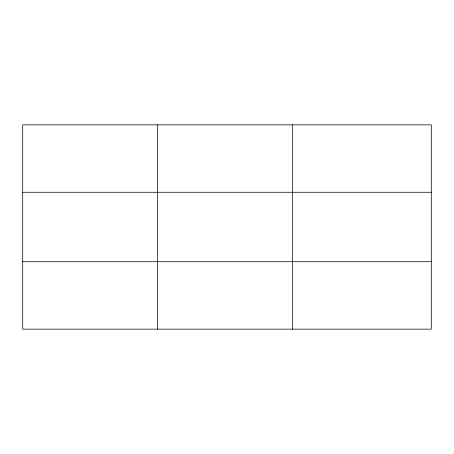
<?xml version="1.0" encoding="UTF-8"?>
<svg xmlns="http://www.w3.org/2000/svg" width="454" height="454" viewBox="0 0 454 454"><rect width="100%" height="100%" fill="white"/><g stroke="black" fill="none" stroke-linecap="round" stroke-linejoin="round"><path stroke-width="0.68" d="M157.538 124.85L157.538 329.15M292.376 124.85L292.376 329.15M431.3 192.269L431.3 124.85L22.7 124.85L22.7 329.15L431.3 329.15L431.3 192.269L22.7 192.269M22.7 261.731L431.3 261.731"/></g></svg>
